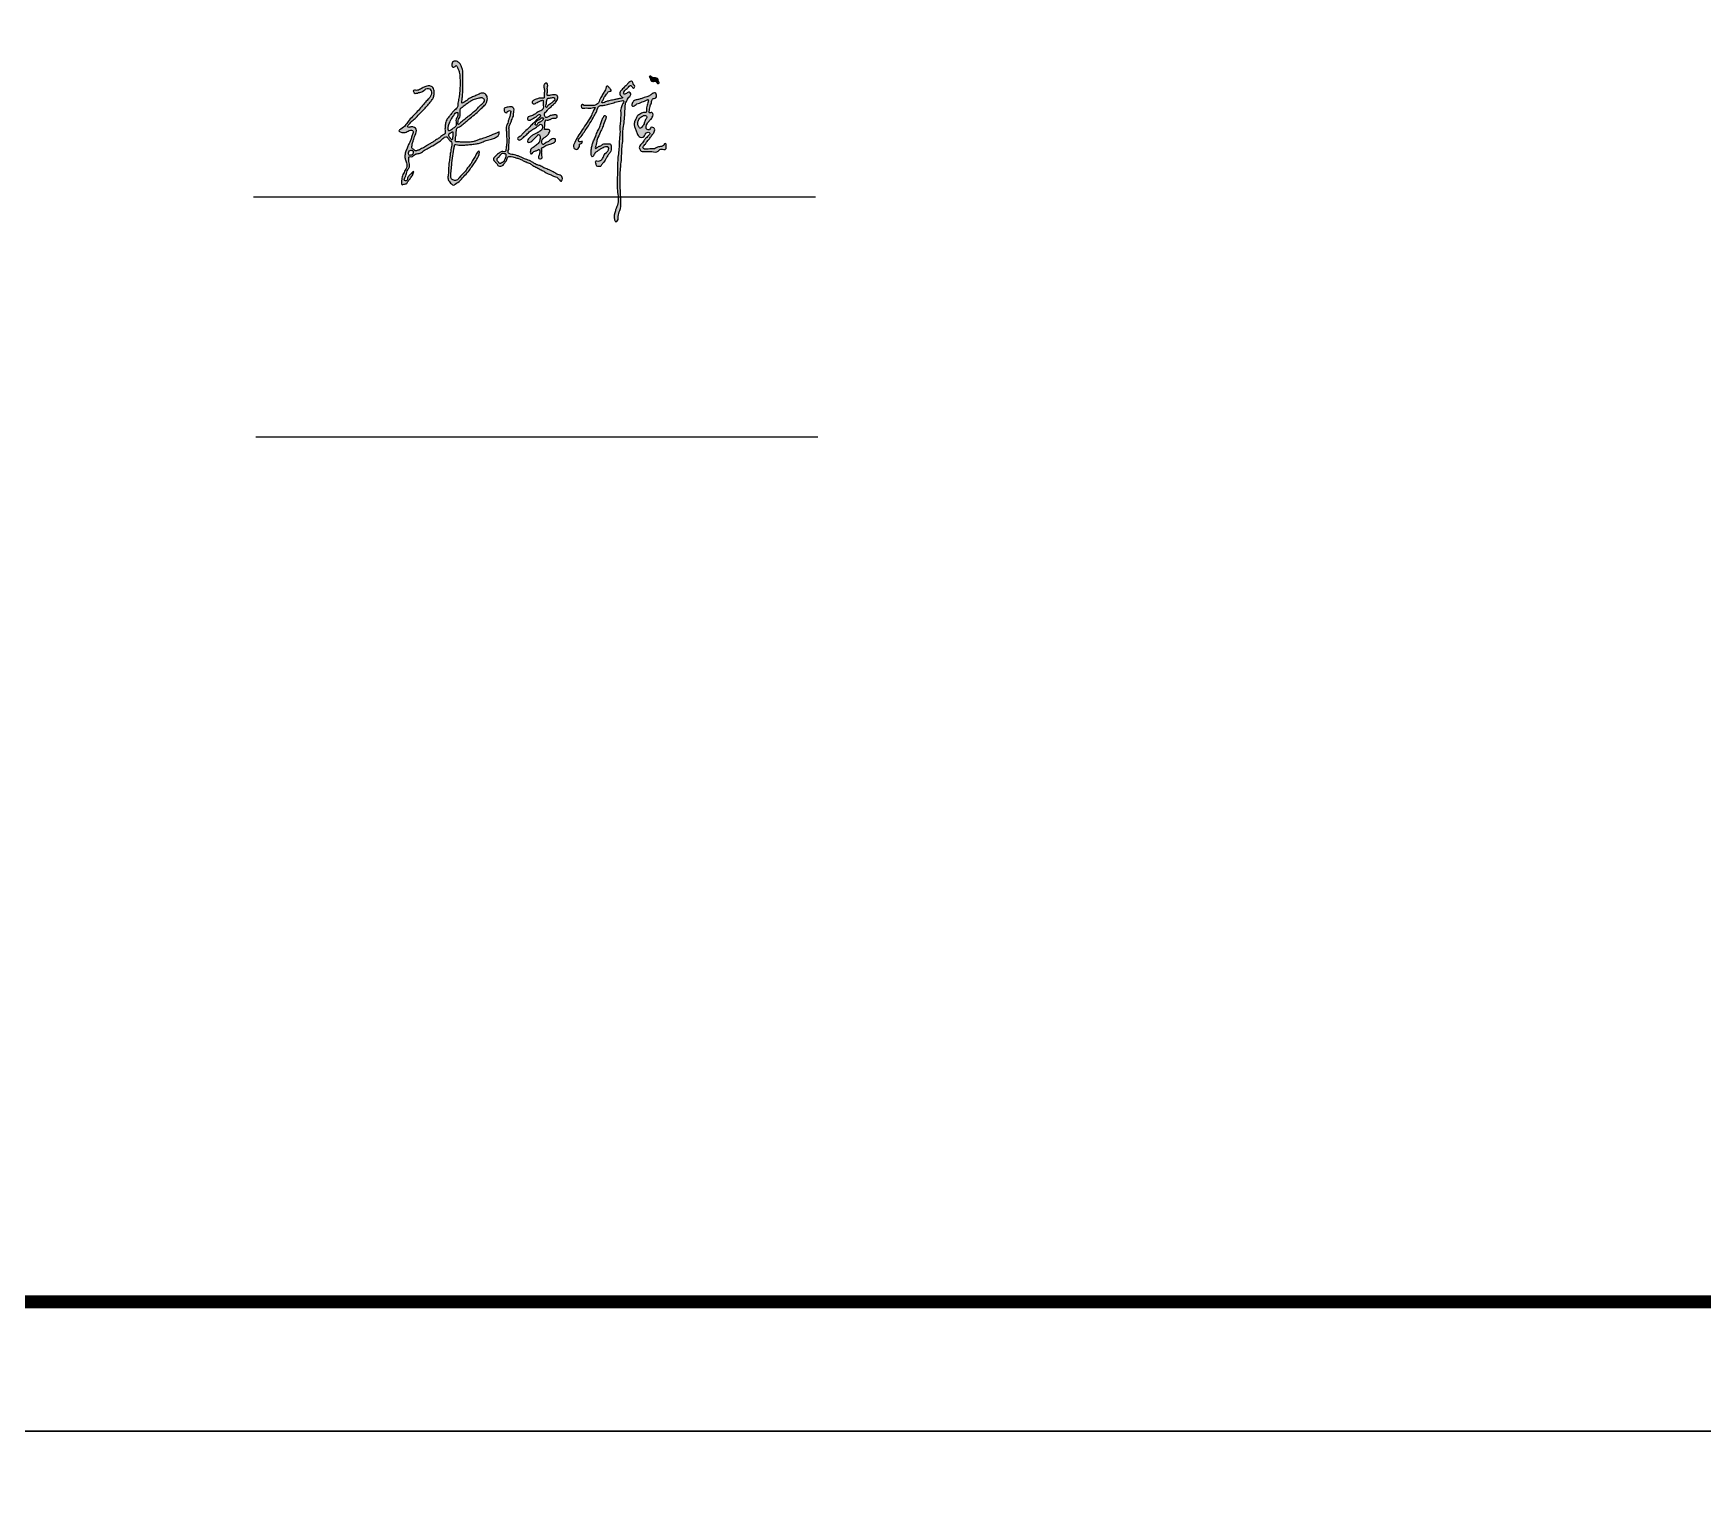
# Model space of a CAD drawing. Extents: x 28773 to 175644, y 7355 to 486294.
# Drawn here: x 87425 to 100324, y 376544 to 387821 of the extents above; entities that cross this region are included whole.
import ezdxf

# ---------------------------------------------------------------- set-up
doc = ezdxf.new("R2010")
doc.units = 0
doc.header["$LTSCALE"] = 1000
doc.header["$MEASUREMENT"] = 0
doc.layers.add('TWT_TITLE', color=7, linetype='Continuous')
doc.layers.add('文字和字符', color=7, linetype='Continuous')

msp = doc.modelspace()

# ---------------------------------------------------------------- hatches: boundary and pattern name
h = msp.add_hatch(color=6)
edge = h.paths.add_edge_path()
edge.add_spline(control_points=[(92191, 387488), (92195, 387484), (92204, 387477), (92220, 387477), (92233, 387475), (92248, 387470), (92245, 387453), (92263, 387436), (92241, 387430), (92238, 387443), (92226, 387454), (92208, 387447), (92186, 387456), (92192, 387474), (92175, 387484), (92186, 387492), (92190, 387489), (92191, 387488)], knot_values=[0, 0, 0, 0, 9.941955, 17.81997, 26.06635, 32.772253, 40.050923, 51.788007, 58.187099, 64.698727, 70.459521, 83.166695, 93.225525, 101.466789, 109.786091, 113.761149, 116.674069, 116.674069, 116.674069, 116.674069], degree=3, periodic=0)
at = {"layer": '文字和字符'}
h = msp.add_hatch(color=6, dxfattribs=at)
edge = h.paths.add_edge_path()
edge.add_spline(control_points=[(90378, 387381), (90378, 387381), (90415, 387383), (90434, 387403), (90463, 387413), (90489, 387417), (90518, 387403), (90524, 387373), (90521, 387346), (90518, 387320), (90494, 387294), (90473, 387265), (90444, 387235), (90411, 387206), (90385, 387170), (90353, 387148), (90335, 387125), (90321, 387114), (90315, 387103), (90324, 387090), (90345, 387101), (90368, 387098), (90394, 387074), (90376, 387042), (90368, 387014), (90361, 386992), (90352, 386972), (90352, 386953), (90347, 386939), (90355, 386926), (90366, 386925), (90371, 386918), (90377, 386910), (90387, 386914), (90398, 386916), (90410, 386923), (90424, 386931), (90440, 386936), (90454, 386947), (90471, 386956), (90490, 386968), (90511, 386980), (90531, 386993), (90549, 387006), (90571, 387019), (90588, 387036), (90611, 387045), (90607, 387061), (90606, 387074), (90605, 387089), (90608, 387104), (90609, 387119), (90613, 387135), (90620, 387159), (90641, 387180), (90659, 387207), (90677, 387225), (90691, 387238), (90705, 387250), (90703, 387271), (90707, 387298), (90715, 387326), (90720, 387375), (90725, 387426), (90721, 387480), (90719, 387517), (90709, 387542), (90702, 387557), (90694, 387580), (90683, 387562), (90659, 387553), (90655, 387589), (90673, 387607), (90698, 387608), (90719, 387592), (90733, 387568), (90743, 387538), (90745, 387507), (90744, 387478), (90745, 387450), (90744, 387414), (90746, 387373), (90738, 387332), (90740, 387306), (90732, 387276), (90762, 387292), (90779, 387308), (90810, 387327), (90842, 387339), (90870, 387353), (90898, 387364), (90928, 387350), (90935, 387319), (90929, 387293), (90918, 387267), (90891, 387246), (90861, 387215), (90822, 387182), (90781, 387151), (90748, 387119), (90723, 387102), (90690, 387087), (90697, 387046), (90687, 387016), (90687, 386998), (90684, 386984), (90701, 386982), (90716, 386982), (90742, 386978), (90773, 386981), (90805, 386979), (90830, 386987), (90852, 386992), (90876, 387002), (90907, 387010), (90936, 387025), (90964, 387032), (90987, 387044), (91004, 387048), (91029, 387066), (91020, 387028), (90997, 387015), (90962, 387002), (90927, 386995), (90895, 386980), (90864, 386970), (90831, 386964), (90795, 386961), (90755, 386957), (90720, 386956), (90696, 386960), (90681, 386962), (90676, 386943), (90671, 386890), (90658, 386816), (90652, 386743), (90648, 386705), (90666, 386686), (90681, 386684), (90701, 386686), (90723, 386715), (90756, 386741), (90779, 386783), (90806, 386809), (90819, 386842), (90839, 386868), (90846, 386892), (90874, 386922), (90872, 386886), (90859, 386863), (90842, 386829), (90817, 386798), (90795, 386759), (90759, 386724), (90726, 386682), (90694, 386664), (90671, 386643), (90654, 386657), (90645, 386671), (90629, 386686), (90627, 386716), (90634, 386748), (90633, 386787), (90638, 386826), (90643, 386865), (90648, 386905), (90654, 386938), (90661, 386966), (90657, 386984), (90641, 386993), (90629, 387006), (90624, 387023), (90601, 387023), (90584, 387001), (90552, 386977), (90517, 386954), (90475, 386935), (90440, 386914), (90410, 386889), (90379, 386892), (90364, 386875), (90348, 386866), (90334, 386871), (90325, 386862), (90326, 386848), (90324, 386830), (90332, 386810), (90333, 386787), (90313, 386764), (90309, 386734), (90300, 386709), (90284, 386685), (90313, 386676), (90315, 386704), (90330, 386725), (90346, 386736), (90368, 386763), (90360, 386730), (90349, 386718), (90340, 386705), (90332, 386692), (90323, 386682), (90316, 386672), (90309, 386656), (90290, 386660), (90269, 386643), (90269, 386680), (90272, 386699), (90276, 386721), (90285, 386738), (90293, 386755), (90307, 386771), (90310, 386791), (90310, 386811), (90308, 386828), (90300, 386846), (90294, 386871), (90300, 386903), (90314, 386933), (90325, 386965), (90341, 386995), (90348, 387022), (90354, 387041), (90361, 387053), (90361, 387068), (90339, 387076), (90319, 387066), (90299, 387055), (90280, 387054), (90264, 387056), (90244, 387070), (90293, 387094), (90311, 387133), (90369, 387191), (90414, 387239), (90452, 387288), (90478, 387313), (90499, 387338), (90505, 387370), (90489, 387393), (90459, 387402), (90438, 387367), (90402, 387366), (90371, 387349), (90353, 387385), (90378, 387381), (90378, 387381)], knot_values=[0, 0, 0, 0, 29.830329, 58.917813, 87.403057, 108.106156, 133.178165, 167.21185, 183.493575, 210.674955, 237.313626, 275.867732, 312.375317, 353.761043, 395.875537, 434.582879, 460.669761, 476.274997, 484.417806, 491.620343, 511.676156, 536.924503, 555.692553, 598.362356, 618.348177, 639.189191, 663.45492, 677.063063, 692.317653, 702.959274, 711.943659, 720.14469, 726.927846, 735.80548, 746.57076, 757.657127, 773.391329, 790.76732, 805.441898, 822.594095, 842.866694, 868.323001, 891.127033, 907.573393, 930.634575, 961.258613, 976.688727, 988.002723, 1001.170801, 1014.557807, 1029.617846, 1042.133039, 1057.768168, 1075.005198, 1109.99381, 1138.042246, 1164.89526, 1180.29965, 1191.874738, 1213.241442, 1232.349281, 1268.725268, 1294.322921, 1368.395782, 1410.724556, 1445.044845, 1469.944393, 1480.867815, 1499.328512, 1508.741629, 1526.286567, 1555.649157, 1570.573337, 1593.98259, 1617.984445, 1641.382666, 1669.439815, 1707.291974, 1725.035697, 1749.43332, 1786.029801, 1824.844218, 1863.911625, 1895.042411, 1908.396405, 1926.997455, 1954.733646, 1988.605585, 2022.407336, 2049.221687, 2076.673409, 2100.00089, 2131.565175, 2154.184674, 2175.023051, 2209.537897, 2244.846276, 2295.987218, 2350.394106, 2388.904508, 2420.906973, 2437.842954, 2481.538585, 2513.67034, 2525.068719, 2534.685067, 2544.923321, 2563.314623, 2581.768155, 2615.884833, 2650.046285, 2667.232328, 2688.872495, 2714.057646, 2739.784309, 2777.467879, 2801.534699, 2820.718126, 2846.219989, 2860.698517, 2879.243585, 2912.659008, 2940.608915, 2982.423161, 3010.685784, 3039.178412, 3070.401495, 3105.567192, 3138.040416, 3181.77967, 3202.070017, 3207.318711, 3220.228211, 3244.089956, 3371.102495, 3414.225609, 3453.462193, 3467.26996, 3480.300078, 3495.079726, 3519.973063, 3575.220664, 3613.131208, 3652.775903, 3675.917744, 3710.071084, 3737.577823, 3760.456026, 3779.026476, 3804.406012, 3842.427404, 3879.53793, 3916.903526, 3966.451123, 4017.131972, 4061.072175, 4074.638395, 4092.565028, 4109.947309, 4123.823044, 4149.665691, 4185.989873, 4217.238435, 4257.446297, 4295.790415, 4324.39685, 4369.00823, 4390.680082, 4401.809145, 4417.703641, 4439.204356, 4450.588858, 4460.404255, 4494.065203, 4522.530802, 4573.458554, 4609.521342, 4650.912748, 4685.917862, 4712.736046, 4730.120946, 4746.286022, 4759.95949, 4766.863435, 4776.672561, 4797.16942, 4817.291784, 4834.860476, 4859.323634, 4896.066848, 4914.918931, 4939.065769, 4952.349318, 4974.17708, 4996.946, 5022.500289, 5038.394722, 5059.260572, 5074.696393, 5090.132213, 5102.860644, 5115.363234, 5127.279907, 5137.839505, 5160.110254, 5171.91017, 5195.838718, 5221.384366, 5238.430758, 5255.298426, 5274.238989, 5291.838335, 5311.960699, 5328.55338, 5346.364767, 5359.960569, 5382.934513, 5416.477261, 5448.016954, 5474.30002, 5511.880375, 5539.40652, 5552.058861, 5566.94274, 5578.03298, 5588.729847, 5622.382906, 5636.081831, 5651.985781, 5673.57334, 5685.092373, 5703.046221, 5778.830378, 5827.289368, 5921.873186, 5965.463367, 5998.231583, 6019.778213, 6058.791881, 6074.951846, 6095.085564, 6133.666904, 6164.015928, 6195.290173, 6213.346315, 6227.672688, 6227.672688, 6227.672688, 6227.672688], degree=3, periodic=0)
edge = h.paths.add_edge_path(flags=16)
edge.add_spline(control_points=[(90691, 387209), (90690, 387209), (90677, 387198), (90674, 387185), (90664, 387174), (90657, 387162), (90649, 387149), (90644, 387133), (90636, 387118), (90632, 387105), (90630, 387094), (90630, 387085), (90631, 387077), (90633, 387069), (90642, 387066), (90651, 387076), (90665, 387082), (90675, 387093), (90687, 387099), (90692, 387109), (90690, 387122), (90691, 387138), (90690, 387156), (90700, 387171), (90706, 387185), (90704, 387197), (90707, 387209), (90698, 387211), (90691, 387209), (90691, 387209)], knot_values=[0, 0, 0, 0, 15.16178, 26.885115, 40.319645, 54.966413, 64.568744, 83.231373, 100.644648, 111.873825, 122.261764, 130.597594, 138.137919, 145.255344, 149.904189, 163.057972, 176.277051, 191.533217, 204.002706, 212.709306, 222.244258, 238.518955, 257.638434, 271.136509, 286.704711, 297.422187, 307.353728, 313.519692, 320.456367, 320.456367, 320.456367, 320.456367], degree=3, periodic=0)
edge = h.paths.add_edge_path(flags=16)
edge.add_spline(control_points=[(90724, 387237), (90724, 387237), (90756, 387262), (90778, 387279), (90805, 387297), (90833, 387314), (90864, 387316), (90890, 387327), (90904, 387316), (90916, 387305), (90901, 387281), (90871, 387260), (90841, 387222), (90805, 387197), (90779, 387175), (90758, 387157), (90739, 387143), (90724, 387133), (90718, 387120), (90700, 387116), (90704, 387140), (90704, 387158), (90723, 387172), (90721, 387193), (90721, 387209), (90722, 387222), (90720, 387230), (90724, 387237), (90724, 387237)], knot_values=[0, 0, 0, 0, 36.430419, 65.187197, 91.419752, 121.899033, 155.898168, 179.129599, 191.187594, 202.563458, 218.937757, 256.902618, 310.337733, 348.658026, 377.380118, 405.122206, 425.745844, 443.117225, 454.890005, 463.601594, 481.231921, 499.962837, 517.902498, 538.606138, 551.160941, 565.957672, 570.889886, 577.866804, 577.866804, 577.866804, 577.866804], degree=3, periodic=0)
edge = h.paths.add_edge_path(flags=16)
edge.add_spline(control_points=[(90634, 387034), (90634, 387035), (90642, 387049), (90652, 387053), (90660, 387058), (90672, 387059), (90668, 387044), (90669, 387033), (90668, 387021), (90665, 387011), (90665, 387003), (90659, 387000), (90652, 387002), (90647, 387010), (90643, 387017), (90638, 387024), (90633, 387027), (90634, 387034), (90634, 387034)], knot_values=[0, 0, 0, 0, 13.966431, 26.642221, 32.867363, 40.668687, 50.865474, 62.813241, 75.541774, 82.709236, 91.158043, 95.563358, 100.25464, 110.515602, 118.401257, 123.681007, 133.675528, 136.491121, 136.491121, 136.491121, 136.491121], degree=3, periodic=0)
edge = h.paths.add_edge_path(flags=16)
edge.add_spline(control_points=[(90325, 386904), (90325, 386904), (90334, 386918), (90346, 386915), (90356, 386913), (90363, 386909), (90364, 386900), (90361, 386894), (90358, 386885), (90350, 386882), (90340, 386880), (90326, 386878), (90323, 386891), (90321, 386898), (90325, 386904), (90325, 386904)], knot_values=[0, 0, 0, 0, 11.122688, 25.410392, 33.76565, 39.259742, 46.34399, 54.032835, 60.099225, 69.754386, 75.753906, 90.734986, 100.54138, 106.793197, 112.698594, 112.698594, 112.698594, 112.698594], degree=3, periodic=0)
h = msp.add_hatch(color=6, dxfattribs=at)
edge = h.paths.add_edge_path()
edge.add_spline(control_points=[(91283, 387296), (91284, 387296), (91302, 387314), (91322, 387315), (91343, 387325), (91360, 387317), (91372, 387322), (91375, 387337), (91372, 387357), (91376, 387379), (91372, 387398), (91368, 387412), (91369, 387430), (91396, 387442), (91402, 387419), (91396, 387403), (91397, 387385), (91397, 387367), (91396, 387354), (91393, 387342), (91409, 387338), (91424, 387345), (91445, 387345), (91459, 387345), (91475, 387343), (91477, 387328), (91477, 387315), (91471, 387300), (91460, 387285), (91445, 387273), (91432, 387260), (91420, 387248), (91408, 387241), (91401, 387231), (91394, 387224), (91390, 387211), (91378, 387215), (91377, 387198), (91373, 387185), (91384, 387167), (91398, 387172), (91409, 387178), (91420, 387186), (91434, 387187), (91448, 387192), (91461, 387192), (91474, 387188), (91471, 387178), (91472, 387169), (91459, 387164), (91446, 387168), (91433, 387163), (91423, 387158), (91413, 387155), (91403, 387149), (91393, 387149), (91383, 387154), (91381, 387143), (91377, 387136), (91378, 387125), (91378, 387117), (91377, 387108), (91376, 387101), (91376, 387094), (91376, 387087), (91377, 387083), (91374, 387075), (91389, 387079), (91399, 387078), (91409, 387077), (91417, 387072), (91415, 387055), (91403, 387036), (91381, 387020), (91363, 387008), (91353, 386990), (91351, 386972), (91364, 386959), (91372, 386968), (91381, 386973), (91392, 386981), (91406, 386985), (91418, 386997), (91432, 387007), (91447, 387007), (91460, 387005), (91462, 386988), (91447, 386976), (91429, 386968), (91409, 386961), (91392, 386958), (91376, 386950), (91366, 386940), (91349, 386937), (91355, 386919), (91353, 386900), (91353, 386880), (91360, 386859), (91346, 386847), (91332, 386853), (91326, 386864), (91334, 386879), (91338, 386896), (91338, 386912), (91335, 386931), (91318, 386914), (91301, 386912), (91284, 386904), (91277, 386886), (91262, 386895), (91267, 386910), (91267, 386929), (91286, 386938), (91300, 386948), (91313, 386960), (91325, 386971), (91337, 386980), (91338, 386995), (91341, 387008), (91341, 387022), (91338, 387032), (91332, 387040), (91322, 387037), (91318, 387025), (91306, 387018), (91295, 387007), (91287, 386996), (91276, 386986), (91262, 386978), (91241, 386977), (91243, 387000), (91257, 387009), (91268, 387025), (91287, 387036), (91305, 387047), (91323, 387052), (91334, 387066), (91353, 387068), (91357, 387088), (91360, 387101), (91355, 387116), (91341, 387120), (91329, 387106), (91308, 387096), (91291, 387082), (91270, 387069), (91255, 387056), (91234, 387036), (91215, 387020), (91198, 387003), (91178, 386991), (91161, 387012), (91187, 387024), (91204, 387046), (91236, 387072), (91264, 387105), (91295, 387131), (91316, 387155), (91333, 387169), (91348, 387186), (91333, 387201), (91316, 387175), (91293, 387168), (91273, 387152), (91241, 387144), (91244, 387179), (91271, 387181), (91294, 387190), (91314, 387208), (91334, 387219), (91356, 387225), (91368, 387244), (91365, 387266), (91363, 387283), (91368, 387304), (91348, 387303), (91335, 387296), (91318, 387289), (91305, 387277), (91290, 387274), (91276, 387283), (91283, 387296), (91283, 387296)], knot_values=[0, 0, 0, 0, 21.814226, 40.014518, 62.705103, 80.181203, 87.059593, 95.960741, 117.525979, 144.48919, 157.446323, 169.514731, 184.787555, 205.834293, 221.965238, 235.360358, 252.742704, 270.71375, 285.202589, 292.391017, 298.294038, 323.168932, 339.890762, 353.677583, 365.620364, 378.129251, 389.526685, 402.989381, 420.611403, 440.531037, 455.37129, 472.336878, 486.5792, 494.822314, 504.352288, 516.704907, 522.699181, 530.27695, 553.639261, 565.149337, 577.864888, 587.528817, 601.603428, 613.797645, 625.753182, 641.937729, 649.9788, 657.766267, 665.645468, 673.686615, 691.069983, 702.267642, 712.223711, 720.551303, 732.907569, 741.299569, 750.370401, 754.159277, 767.819998, 775.008381, 783.993926, 790.014194, 797.893351, 805.081778, 810.473088, 814.666318, 817.720913, 829.769177, 838.760629, 852.283854, 856.964277, 862.355586, 894.641394, 917.573479, 938.655869, 952.338385, 974.413595, 984.091028, 992.098792, 1002.565424, 1015.429981, 1028.359865, 1041.617731, 1060.692449, 1075.149999, 1081.330321, 1097.650211, 1107.252151, 1133.82575, 1149.932866, 1167.658992, 1180.945792, 1198.851742, 1207.212315, 1222.48382, 1236.906949, 1263.262694, 1278.557776, 1291.815576, 1304.435541, 1313.922398, 1324.654884, 1349.142625, 1361.020488, 1372.838601, 1385.371679, 1406.33795, 1423.525104, 1437.340436, 1446.079862, 1461.351368, 1476.168885, 1496.200813, 1510.803882, 1526.560496, 1542.662576, 1557.114579, 1565.766985, 1581.249459, 1594.824166, 1604.755407, 1610.756543, 1619.414177, 1627.419657, 1643.634371, 1658.03725, 1667.713087, 1682.728431, 1698.677316, 1713.209272, 1728.480822, 1743.495369, 1760.340716, 1781.062409, 1803.083586, 1817.90876, 1831.829559, 1851.204785, 1861.937228, 1882.369986, 1890.726834, 1902.273459, 1915.005119, 1936.427946, 1969.389218, 1974.338724, 2005.754245, 2023.168452, 2055.026844, 2074.268902, 2093.867831, 2107.78631, 2127.599717, 2153.412209, 2189.440129, 2240.453356, 2274.08225, 2299.89394, 2328.106323, 2341.387876, 2350.989816, 2370.530551, 2403.28468, 2421.19063, 2445.869309, 2466.302067, 2483.491087, 2513.600141, 2534.81948, 2557.988589, 2577.732832, 2594.915337, 2613.696208, 2636.660478, 2648.798069, 2658.352665, 2679.53953, 2695.582632, 2708.030864, 2726.091721, 2735.787779, 2747.159611, 2747.159611, 2747.159611, 2747.159611], degree=3, periodic=0)
edge = h.paths.add_edge_path(flags=16)
edge.add_spline(control_points=[(91353, 387169), (91353, 387169), (91345, 387160), (91338, 387155), (91327, 387153), (91319, 387145), (91312, 387137), (91306, 387131), (91303, 387124), (91301, 387116), (91307, 387111), (91314, 387110), (91320, 387118), (91322, 387126), (91329, 387132), (91337, 387134), (91343, 387139), (91353, 387142), (91359, 387150), (91366, 387157), (91367, 387163), (91365, 387170), (91359, 387169), (91354, 387169), (91353, 387169)], knot_values=[0, 0, 0, 0, 8.439041, 20.62857, 28.097042, 39.877603, 49.765051, 57.178901, 62.854461, 72.258155, 76.58164, 82.950578, 90.312624, 100.188639, 107.6845, 114.090351, 121.535477, 130.11106, 142.317774, 148.462757, 154.387511, 159.526625, 165.895648, 169.459976, 169.459976, 169.459976, 169.459976], degree=3, periodic=0)
edge = h.paths.add_edge_path(flags=16)
edge.add_spline(control_points=[(91399, 387317), (91398, 387317), (91392, 387308), (91392, 387300), (91391, 387289), (91389, 387277), (91386, 387265), (91383, 387254), (91392, 387245), (91397, 387260), (91408, 387268), (91421, 387274), (91431, 387286), (91442, 387294), (91458, 387302), (91454, 387314), (91451, 387326), (91429, 387324), (91414, 387320), (91402, 387321), (91399, 387317), (91399, 387317)], knot_values=[0, 0, 0, 0, 9.334311, 17.140719, 26.361451, 38.018579, 52.789195, 61.01517, 67.124154, 79.068588, 89.242621, 105.885881, 117.802758, 131.460083, 146.451071, 157.202444, 163.309657, 177.435607, 205.630785, 210.588468, 213.165382, 213.165382, 213.165382, 213.165382], degree=3, periodic=0)
h = msp.add_hatch(color=6, dxfattribs=at)
edge = h.paths.add_edge_path()
edge.add_spline(control_points=[(91703, 387263), (91703, 387263), (91740, 387263), (91763, 387263), (91795, 387278), (91801, 387316), (91824, 387346), (91837, 387374), (91850, 387392), (91852, 387422), (91874, 387403), (91882, 387393), (91899, 387371), (91867, 387377), (91863, 387360), (91849, 387345), (91834, 387322), (91825, 387302), (91813, 387283), (91834, 387284), (91848, 387294), (91877, 387300), (91906, 387308), (91937, 387313), (91956, 387317), (91989, 387323), (91956, 387337), (91955, 387363), (91971, 387385), (91989, 387404), (92015, 387424), (92027, 387446), (92053, 387455), (92057, 387437), (92065, 387425), (92074, 387412), (92070, 387401), (92056, 387392), (92053, 387415), (92033, 387419), (92022, 387399), (92003, 387389), (91990, 387374), (91987, 387364), (91985, 387348), (92012, 387355), (92026, 387373), (92046, 387353), (92034, 387334), (92021, 387321), (92014, 387303), (92004, 387289), (91996, 387255), (91996, 387207), (91993, 387144), (91983, 387094), (91978, 387041), (91982, 386988), (91970, 386923), (91972, 386860), (91957, 386742), (91959, 386609), (91971, 386475), (91938, 386413), (91949, 386378), (91925, 386359), (91906, 386401), (91919, 386435), (91929, 386473), (91953, 386521), (91931, 386609), (91941, 386718), (91937, 386809), (91944, 386876), (91951, 386931), (91951, 386988), (91959, 387046), (91956, 387112), (91968, 387189), (91956, 387246), (91998, 387303), (91954, 387298), (91924, 387289), (91886, 387280), (91861, 387272), (91839, 387267), (91819, 387262), (91788, 387264), (91781, 387218), (91753, 387178), (91724, 387118), (91683, 387063), (91658, 387020), (91630, 386997), (91647, 386977), (91674, 386992), (91662, 386968), (91642, 386968), (91647, 386941), (91624, 386916), (91591, 386941), (91610, 386983), (91633, 387026), (91668, 387077), (91702, 387130), (91737, 387183), (91749, 387218), (91774, 387257), (91722, 387237), (91697, 387250), (91667, 387237), (91653, 387256), (91665, 387276), (91674, 387269), (91677, 387265), (91683, 387264), (91690, 387262), (91703, 387263), (91703, 387263)], knot_values=[0, 0, 0, 0, 30.010681, 59.710914, 78.593199, 120.407305, 154.524141, 185.004149, 203.061643, 222.774317, 238.80713, 258.455944, 270.333782, 293.330836, 302.766156, 314.154011, 351.592667, 373.783884, 384.727657, 395.744414, 413.857163, 437.957453, 474.261753, 498.637383, 521.996218, 540.039757, 556.440551, 586.981856, 599.46137, 631.292047, 659.861277, 686.798362, 704.454635, 714.77327, 731.806988, 745.746399, 755.60273, 762.331918, 783.607358, 794.2488, 808.935268, 839.224822, 854.000646, 861.29652, 870.524529, 890.282084, 910.927322, 927.245681, 946.958313, 963.356978, 980.390735, 1000.003082, 1009.515457, 1078.314372, 1130.678307, 1184.843128, 1219.935368, 1279.461792, 1329.992924, 1402.614913, 1454.086505, 1659.988392, 1772.185683, 1817.246483, 1847.677046, 1862.240127, 1879.608782, 1944.488332, 1967.79145, 1986.349178, 2091.415626, 2201.453187, 2292.790848, 2342.000053, 2390.03078, 2446.006624, 2499.916829, 2551.206876, 2630.928051, 2705.368541, 2736.511304, 2751.139397, 2799.882761, 2838.437816, 2856.100871, 2874.060326, 2900.839764, 2911.90203, 2956.44123, 2995.684828, 3055.617738, 3138.927419, 3179.415616, 3204.798199, 3217.112426, 3237.828089, 3249.032304, 3266.585733, 3281.97368, 3312.759311, 3333.895438, 3372.534497, 3420.293911, 3476.863372, 3540.284988, 3599.822241, 3643.146119, 3661.15915, 3690.737213, 3733.200125, 3751.837118, 3768.448916, 3785.656639, 3792.541545, 3796.752385, 3800.355287, 3806.580356, 3819.839144, 3819.839144, 3819.839144, 3819.839144], degree=3, periodic=0)
h = msp.add_hatch(color=6, dxfattribs=at)
edge = h.paths.add_edge_path()
edge.add_spline(control_points=[(92053, 387280), (92053, 387281), (92070, 387308), (92094, 387308), (92120, 387316), (92143, 387325), (92168, 387330), (92192, 387340), (92208, 387360), (92235, 387362), (92243, 387342), (92237, 387317), (92209, 387320), (92203, 387294), (92198, 387275), (92189, 387254), (92186, 387236), (92185, 387222), (92182, 387202), (92209, 387216), (92218, 387190), (92209, 387173), (92201, 387160), (92187, 387150), (92179, 387135), (92164, 387122), (92161, 387104), (92158, 387086), (92170, 387077), (92188, 387070), (92190, 387090), (92204, 387097), (92217, 387093), (92231, 387078), (92220, 387052), (92201, 387031), (92184, 387004), (92165, 386983), (92152, 386962), (92141, 386950), (92133, 386938), (92142, 386927), (92158, 386925), (92178, 386927), (92200, 386930), (92223, 386925), (92240, 386938), (92261, 386945), (92280, 386947), (92302, 386955), (92298, 386971), (92315, 386971), (92316, 386959), (92315, 386948), (92314, 386938), (92314, 386927), (92302, 386921), (92288, 386927), (92271, 386927), (92259, 386919), (92246, 386897), (92204, 386913), (92168, 386908), (92141, 386909), (92119, 386908), (92113, 386924), (92103, 386939), (92113, 386952), (92121, 386964), (92131, 386977), (92143, 386993), (92155, 387009), (92171, 387022), (92179, 387035), (92193, 387044), (92183, 387058), (92170, 387056), (92158, 387051), (92151, 387037), (92147, 387021), (92129, 387017), (92113, 387016), (92098, 387029), (92092, 387046), (92085, 387060), (92080, 387079), (92070, 387099), (92066, 387126), (92073, 387148), (92084, 387164), (92092, 387185), (92118, 387199), (92140, 387213), (92161, 387208), (92166, 387226), (92162, 387244), (92167, 387265), (92173, 387284), (92177, 387296), (92179, 387312), (92162, 387305), (92150, 387297), (92128, 387293), (92110, 387281), (92089, 387279), (92076, 387266), (92064, 387257), (92044, 387260), (92053, 387280), (92053, 387280)], knot_values=[0, 0, 0, 0, 24.512001, 49.882294, 72.277412, 98.738469, 118.409447, 143.109669, 167.776883, 187.618262, 203.042037, 222.126752, 247.275306, 258.48372, 289.86628, 303.795246, 321.379231, 338.707377, 347.328395, 366.307106, 385.237264, 403.506228, 418.562709, 428.786369, 449.648574, 463.118664, 483.023077, 498.54091, 507.708607, 523.614939, 538.272825, 548.331434, 564.446663, 573.613544, 601.356343, 627.727416, 655.753502, 687.468657, 707.386499, 724.030195, 733.822997, 742.988374, 758.369859, 776.521682, 797.368312, 820.285411, 838.875384, 852.53501, 881.495768, 896.424896, 904.484831, 916.221913, 924.49056, 934.624145, 946.353648, 953.359124, 961.492881, 980.267656, 992.004738, 1008.557493, 1015.80342, 1061.650078, 1099.490071, 1123.473109, 1136.892554, 1154.792681, 1167.453766, 1180.555905, 1196.223819, 1209.542153, 1226.270416, 1249.735518, 1266.970627, 1281.05191, 1293.130439, 1303.91699, 1316.71909, 1326.731209, 1339.888064, 1357.279911, 1369.076666, 1385.0742, 1402.881823, 1419.32573, 1433.82478, 1447.087554, 1471.921893, 1495.500471, 1520.791964, 1533.894554, 1550.83807, 1581.024251, 1611.984954, 1621.45011, 1633.096343, 1654.387173, 1674.742462, 1691.115782, 1707.380906, 1715.678547, 1723.570803, 1743.940975, 1761.902668, 1783.344225, 1802.439161, 1818.418402, 1831.919163, 1844.453477, 1860.498716, 1860.498716, 1860.498716, 1860.498716], degree=3, periodic=0)
edge = h.paths.add_edge_path(flags=16)
edge.add_spline(control_points=[(92134, 387182), (92134, 387182), (92117, 387174), (92108, 387163), (92101, 387149), (92096, 387137), (92094, 387124), (92096, 387113), (92101, 387104), (92106, 387096), (92111, 387087), (92124, 387092), (92132, 387103), (92142, 387114), (92145, 387128), (92151, 387141), (92154, 387155), (92164, 387165), (92167, 387176), (92160, 387186), (92149, 387188), (92142, 387185), (92134, 387182), (92134, 387182)], knot_values=[0, 0, 0, 0, 17.49913, 30.768414, 43.809406, 57.820521, 67.761158, 79.395962, 89.172864, 96.402516, 104.532234, 113.624822, 128.719094, 142.570854, 155.091253, 167.081152, 182.063386, 194.044375, 204.792336, 212.007375, 223.839632, 231.821798, 237.531752, 237.531752, 237.531752, 237.531752], degree=3, periodic=0)
h = msp.add_hatch(color=6, dxfattribs=at)
edge = h.paths.add_edge_path()
edge.add_spline(control_points=[(91062, 387244), (91062, 387244), (91100, 387253), (91129, 387256), (91144, 387229), (91134, 387207), (91137, 387185), (91127, 387167), (91122, 387152), (91115, 387134), (91109, 387119), (91102, 387103), (91099, 387089), (91102, 387070), (91100, 387049), (91106, 387016), (91102, 386982), (91099, 386948), (91101, 386926), (91092, 386910), (91093, 386894), (91111, 386884), (91132, 386887), (91154, 386878), (91177, 386873), (91198, 386862), (91225, 386849), (91250, 386843), (91274, 386830), (91292, 386819), (91314, 386805), (91343, 386799), (91369, 386783), (91404, 386769), (91433, 386756), (91461, 386738), (91481, 386728), (91511, 386722), (91516, 386698), (91505, 386669), (91487, 386692), (91477, 386706), (91461, 386712), (91442, 386716), (91427, 386727), (91407, 386736), (91385, 386743), (91368, 386758), (91342, 386768), (91318, 386785), (91286, 386797), (91262, 386817), (91236, 386826), (91210, 386836), (91187, 386850), (91165, 386855), (91145, 386861), (91128, 386868), (91110, 386869), (91091, 386869), (91087, 386853), (91083, 386836), (91065, 386822), (91057, 386798), (91036, 386794), (91016, 386794), (91007, 386818), (90986, 386830), (90976, 386858), (90999, 386873), (91013, 386889), (91032, 386901), (91049, 386915), (91071, 386902), (91077, 386919), (91078, 386933), (91080, 386954), (91086, 386981), (91081, 387016), (91082, 387052), (91077, 387081), (91081, 387104), (91087, 387121), (91094, 387133), (91094, 387145), (91099, 387154), (91100, 387166), (91105, 387176), (91110, 387186), (91110, 387197), (91113, 387207), (91117, 387220), (91104, 387226), (91096, 387219), (91086, 387217), (91086, 387204), (91069, 387210), (91063, 387222), (91063, 387232), (91065, 387239), (91062, 387244), (91062, 387244)], knot_values=[0, 0, 0, 0, 31.567408, 64.804615, 84.514899, 102.449572, 127.665217, 143.393176, 158.761139, 172.306084, 195.386314, 203.777391, 220.63047, 233.896682, 257.032253, 279.176201, 327.700844, 348.661996, 374.096735, 388.033075, 396.915328, 415.877792, 435.250381, 456.66983, 478.431065, 501.305126, 522.015154, 560.722472, 573.046245, 596.2976, 621.456877, 643.421109, 676.452722, 706.559804, 747.979879, 764.804525, 796.369237, 812.756663, 842.42195, 854.740888, 879.873646, 891.588111, 907.370515, 923.988969, 943.623296, 959.405623, 982.733778, 1008.381509, 1021.700495, 1058.208083, 1090.24983, 1114.093944, 1144.201026, 1166.925646, 1191.573171, 1217.002209, 1229.971469, 1248.063792, 1268.029249, 1281.440462, 1294.753802, 1308.690116, 1329.858381, 1355.865323, 1368.43417, 1386.209945, 1406.30905, 1430.06276, 1453.845898, 1470.989804, 1499.087867, 1512.54167, 1535.266273, 1553.042048, 1560.571233, 1580.172383, 1594.917168, 1617.197884, 1657.975453, 1689.943564, 1718.67234, 1738.776712, 1751.36341, 1769.195262, 1777.025624, 1785.794542, 1795.901638, 1809.568461, 1816.675984, 1826.397683, 1837.686133, 1847.881877, 1857.816128, 1868.115168, 1875.917125, 1881.585263, 1896.597226, 1905.82176, 1918.671785, 1923.218896, 1927.782629, 1927.782629, 1927.782629, 1927.782629], degree=3, periodic=0)
edge = h.paths.add_edge_path(flags=17)
edge.add_spline(control_points=[(91017, 386862), (91017, 386862), (91009, 386857), (91008, 386848), (91009, 386839), (91012, 386830), (91020, 386825), (91024, 386817), (91030, 386815), (91036, 386815), (91040, 386819), (91045, 386823), (91050, 386824), (91056, 386826), (91060, 386832), (91065, 386838), (91069, 386849), (91072, 386860), (91077, 386872), (91077, 386881), (91078, 386892), (91063, 386892), (91051, 386896), (91043, 386889), (91037, 386885), (91033, 386880), (91030, 386874), (91026, 386871), (91024, 386866), (91017, 386863), (91017, 386862)], knot_values=[0, 0, 0, 0, 9.663903, 14.696519, 25.589324, 33.287033, 41.448102, 50.312117, 54.669885, 59.317586, 65.471876, 69.610934, 76.339168, 81.250991, 86.994431, 94.228062, 103.814692, 117.550507, 128.275999, 139.362893, 142.658643, 157.109971, 167.517587, 177.222957, 183.783609, 188.977779, 195.04957, 200.641099, 203.083872, 211.139425, 211.139425, 211.139425, 211.139425], degree=3, periodic=0)
h = msp.add_hatch(color=6, dxfattribs=at)
edge = h.paths.add_edge_path()
edge.add_spline(control_points=[(91835, 387185), (91835, 387185), (91822, 387155), (91813, 387133), (91804, 387096), (91785, 387065), (91771, 387031), (91758, 386999), (91744, 386970), (91741, 386942), (91734, 386918), (91735, 386895), (91734, 386878), (91743, 386861), (91758, 386881), (91763, 386899), (91786, 386911), (91804, 386926), (91825, 386937), (91845, 386943), (91872, 386948), (91871, 386906), (91833, 386892), (91828, 386852), (91804, 386832), (91785, 386834), (91767, 386835), (91774, 386814), (91774, 386794), (91793, 386792), (91808, 386789), (91814, 386806), (91829, 386824), (91847, 386845), (91860, 386872), (91873, 386891), (91889, 386911), (91888, 386935), (91892, 386971), (91856, 386964), (91831, 386969), (91809, 386950), (91789, 386946), (91761, 386921), (91774, 386963), (91777, 386987), (91792, 387024), (91808, 387063), (91829, 387108), (91840, 387146), (91854, 387174), (91845, 387189), (91835, 387185), (91835, 387185)], knot_values=[0, 0, 0, 0, 24.542793, 52.435959, 85.650583, 121.512598, 155.916917, 186.540407, 217.474406, 244.606868, 263.102829, 287.388558, 305.597528, 314.527085, 327.332873, 353.193682, 372.630675, 395.352625, 418.617204, 435.772151, 457.249665, 475.959444, 524.49024, 552.742939, 580.507685, 599.437854, 607.362997, 621.159879, 644.090151, 657.95728, 669.398503, 679.892715, 700.008206, 736.031643, 756.664286, 782.242284, 801.590045, 823.390719, 851.090423, 877.54929, 900.135028, 924.011869, 947.574779, 965.855715, 994.232281, 1016.328926, 1045.309406, 1098.032674, 1136.336698, 1183.774373, 1208.195694, 1217.866995, 1225.149506, 1225.149506, 1225.149506, 1225.149506], degree=3, periodic=0)

# ---------------------------------------------------------------- linework, layer by layer
for p, q in [((89125, 386558), (93470, 386558)), ((89143, 384704), (93488, 384704))]:
    msp.add_line(p, q)
at = {"layer": 'TWT_TITLE'}
for points in [[(70544, 377019), (129944, 377019), (129944, 419019), (70544, 419019)], [(70544, 317619), (175644, 317619), (175644, 377019), (70544, 377019)]]:
    msp.add_lwpolyline(points, close=True, dxfattribs=at)
at = {"layer": 'TWT_TITLE', "const_width": 100}
msp.add_lwpolyline([(73044, 378019), (128944, 378019), (128944, 418019), (73044, 418019)], close=True, dxfattribs=at)
at = {"layer": '文字和字符', "color": 6}
for points, start_tangent, end_tangent in [([(90378, 387381), (90410, 387386), (90437, 387402), (90465, 387413), (90488, 387415), (90512, 387402), (90523, 387367), (90521, 387349), (90515, 387321), (90498, 387297), (90472, 387265), (90445, 387236), (90413, 387205), (90382, 387171), (90351, 387144), (90331, 387123), (90320, 387111), (90317, 387102), (90321, 387096), (90343, 387098), (90370, 387094), (90384, 387080), (90375, 387035), (90368, 387014), (90361, 386993), (90353, 386968), (90351, 386954), (90350, 386937), (90356, 386928), (90365, 386924), (90371, 386918), (90377, 386912), (90386, 386914), (90397, 386917), (90408, 386922), (90423, 386930), (90441, 386937), (90454, 386946), (90470, 386956), (90488, 386967), (90512, 386981), (90533, 386995), (90547, 387004), (90568, 387018), (90595, 387038), (90608, 387048), (90607, 387060), (90606, 387074), (90606, 387088), (90608, 387105), (90609, 387118), (90613, 387135), (90619, 387152), (90642, 387183), (90660, 387207), (90680, 387228), (90692, 387239), (90701, 387248), (90704, 387271), (90707, 387292), (90715, 387330), (90718, 387358), (90723, 387438), (90721, 387483), (90716, 387520), (90707, 387545), (90702, 387556), (90692, 387573), (90684, 387566), (90667, 387560), (90661, 387591), (90671, 387603), (90696, 387605), (90718, 387591), (90731, 387569), (90741, 387541), (90744, 387500), (90744, 387481), (90744, 387454), (90744, 387415), (90744, 387373), (90740, 387331), (90737, 387297), (90736, 387283), (90755, 387289), (90779, 387307), (90810, 387326), (90844, 387340), (90870, 387352), (90899, 387360), (90922, 387349), (90933, 387316), (90928, 387292), (90918, 387272), (90892, 387246), (90864, 387219), (90822, 387183), (90777, 387146), (90746, 387119), (90717, 387099), (90701, 387090), (90693, 387043), (90687, 387009), (90686, 386997), (90686, 386986), (90697, 386983), (90717, 386982), (90736, 386980), (90773, 386980), (90810, 386982), (90828, 386986), (90851, 386992), (90876, 387002), (90903, 387010), (90941, 387025), (90965, 387034), (90984, 387042), (91010, 387053), (91024, 387059), (91021, 387039), (90995, 387015), (90966, 387004), (90923, 386992), (90894, 386981), (90865, 386971), (90832, 386965), (90794, 386961), (90759, 386958), (90712, 386958), (90690, 386961), (90684, 386961), (90678, 386949), (90674, 386923), (90656, 386787), (90652, 386741), (90656, 386698), (90667, 386688), (90680, 386685), (90696, 386687), (90716, 386705), (90757, 386748), (90781, 386782), (90807, 386816), (90819, 386838), (90838, 386869), (90851, 386896), (90870, 386912), (90871, 386891), (90861, 386866), (90841, 386830), (90818, 386798), (90795, 386764), (90760, 386724), (90723, 386684), (90685, 386655), (90672, 386648), (90655, 386657), (90643, 386672), (90634, 386684), (90629, 386711), (90633, 386750), (90634, 386784), (90638, 386827), (90644, 386868), (90648, 386899), (90656, 386946), (90659, 386970), (90656, 386981), (90643, 386993), (90629, 387011), (90622, 387021), (90612, 387022), (90582, 387001), (90558, 386982), (90511, 386953), (90477, 386935), (90439, 386912), (90406, 386893), (90377, 386887), (90363, 386876), (90347, 386868), (90332, 386868), (90327, 386863), (90326, 386852), (90326, 386830), (90331, 386809), (90331, 386790), (90318, 386767), (90307, 386729), (90299, 386710), (90293, 386685), (90307, 386680), (90317, 386702), (90330, 386723), (90350, 386742), (90363, 386753), (90358, 386731), (90349, 386717), (90339, 386704), (90332, 386692), (90323, 386682), (90316, 386671), (90310, 386661), (90287, 386655), (90275, 386650), (90270, 386675), (90273, 386703), (90277, 386721), (90285, 386737), (90294, 386755), (90304, 386771), (90310, 386792), (90310, 386810), (90307, 386829), (90301, 386843), (90296, 386867), (90301, 386903), (90314, 386935), (90325, 386961), (90341, 386998), (90350, 387027), (90354, 387040), (90360, 387055), (90358, 387067), (90348, 387072), (90313, 387062), (90299, 387056), (90282, 387054), (90260, 387059), (90250, 387068), (90265, 387081), (90321, 387140), (90356, 387179), (90425, 387254), (90455, 387290), (90480, 387316), (90494, 387335), (90499, 387377), (90488, 387391), (90467, 387396), (90433, 387372), (90402, 387363), (90368, 387361), (90362, 387380), (90378, 387381)], (0.984905, -0.173097), (0.984905, -0.173097)), ([(92197, 387489), (92212, 387479), (92226, 387477), (92241, 387475), (92251, 387469), (92253, 387456), (92260, 387436), (92249, 387433), (92242, 387443), (92235, 387450), (92212, 387450), (92196, 387459), (92194, 387474), (92186, 387487), (92192, 387491), (92197, 387489)], (0.676765, -0.736199), (0.676765, -0.736199)), ([(91283, 387296), (91302, 387310), (91321, 387316), (91345, 387321), (91364, 387320), (91371, 387323), (91373, 387332), (91373, 387355), (91374, 387384), (91372, 387398), (91369, 387411), (91372, 387427), (91394, 387435), (91400, 387419), (91397, 387404), (91397, 387386), (91397, 387366), (91395, 387351), (91395, 387343), (91401, 387340), (91427, 387344), (91445, 387345), (91460, 387345), (91473, 387341), (91477, 387328), (91476, 387316), (91471, 387302), (91460, 387286), (91444, 387272), (91432, 387261), (91419, 387248), (91407, 387239), (91401, 387232), (91395, 387224), (91386, 387213), (91380, 387213), (91377, 387206), (91377, 387180), (91385, 387171), (91399, 387173), (91408, 387178), (91421, 387185), (91434, 387188), (91447, 387191), (91464, 387191), (91472, 387187), (91472, 387178), (91471, 387170), (91463, 387166), (91444, 387166), (91432, 387163), (91423, 387158), (91414, 387155), (91402, 387150), (91393, 387150), (91383, 387151), (91382, 387147), (91378, 387133), (91378, 387125), (91378, 387116), (91377, 387109), (91376, 387101), (91376, 387093), (91376, 387087), (91376, 387083), (91375, 387079), (91388, 387078), (91398, 387078), (91412, 387075), (91416, 387072), (91416, 387066), (91399, 387035), (91380, 387020), (91362, 387005), (91355, 386992), (91356, 386968), (91364, 386962), (91372, 386966), (91381, 386973), (91393, 386980), (91406, 386986), (91417, 386995), (91434, 387006), (91450, 387007), (91456, 387005), (91459, 386988), (91451, 386980), (91426, 386967), (91409, 386962), (91391, 386956), (91378, 386950), (91362, 386940), (91353, 386936), (91353, 386920), (91353, 386904), (91355, 386876), (91356, 386859), (91345, 386850), (91332, 386855), (91328, 386864), (91331, 386875), (91338, 386900), (91338, 386913), (91333, 386925), (91321, 386919), (91300, 386911), (91284, 386900), (91274, 386889), (91266, 386894), (91266, 386911), (91270, 386926), (91287, 386939), (91300, 386948), (91313, 386959), (91326, 386971), (91336, 386983), (91338, 386992), (91340, 387009), (91340, 387023), (91337, 387033), (91332, 387038), (91323, 387036), (91318, 387029), (91306, 387017), (91295, 387006), (91288, 386998), (91276, 386987), (91261, 386979), (91245, 386981), (91245, 386998), (91256, 387010), (91268, 387023), (91286, 387036), (91307, 387047), (91322, 387054), (91334, 387063), (91352, 387073), (91356, 387084), (91358, 387106), (91354, 387114), (91342, 387118), (91331, 387110), (91312, 387097), (91283, 387077), (91278, 387074), (91251, 387053), (91238, 387040), (91212, 387017), (91196, 387003), (91176, 386997), (91167, 387009), (91183, 387023), (91203, 387043), (91231, 387069), (91270, 387109), (91296, 387133), (91316, 387154), (91338, 387175), (91344, 387187), (91337, 387195), (91319, 387183), (91289, 387165), (91273, 387154), (91246, 387153), (91248, 387175), (91265, 387181), (91295, 387193), (91314, 387207), (91336, 387219), (91355, 387228), (91365, 387243), (91365, 387264), (91365, 387289), (91364, 387302), (91354, 387303), (91333, 387295), (91317, 387287), (91306, 387279), (91287, 387277), (91279, 387285), (91283, 387296)], (0.662995, 0.748624), (0.662995, 0.748624)), ([(91703, 387263), (91735, 387263), (91767, 387266), (91785, 387276), (91805, 387316), (91824, 387348), (91840, 387377), (91849, 387394), (91856, 387414), (91871, 387405), (91885, 387389), (91891, 387378), (91867, 387370), (91862, 387362), (91855, 387352), (91832, 387318), (91821, 387297), (91817, 387286), (91829, 387284), (91847, 387292), (91872, 387299), (91911, 387308), (91936, 387313), (91961, 387318), (91980, 387324), (91966, 387336), (91960, 387368), (91967, 387379), (91991, 387404), (92013, 387425), (92033, 387446), (92052, 387450), (92057, 387440), (92066, 387424), (92072, 387410), (92068, 387400), (92062, 387397), (92047, 387414), (92036, 387417), (92025, 387405), (92000, 387384), (91990, 387372), (91987, 387364), (91987, 387354), (92008, 387357), (92028, 387367), (92041, 387354), (92033, 387334), (92022, 387321), (92013, 387304), (92003, 387286), (92001, 387276), (91995, 387201), (91991, 387145), (91983, 387087), (91980, 387049), (91979, 386985), (91973, 386931), (91970, 386852), (91964, 386797), (91963, 386574), (91957, 386453), (91944, 386406), (91940, 386374), (91927, 386365), (91916, 386380), (91923, 386450), (91930, 386474), (91938, 386493), (91938, 386606), (91938, 386725), (91940, 386824), (91944, 386877), (91950, 386928), (91952, 386989), (91958, 387047), (91958, 387102), (91964, 387188), (91975, 387268), (91986, 387300), (91971, 387300), (91919, 387288), (91879, 387277), (91861, 387272), (91842, 387267), (91813, 387263), (91801, 387262), (91778, 387220), (91758, 387183), (91726, 387126), (91677, 387051), (91651, 387016), (91637, 386992), (91646, 386983), (91668, 386984), (91662, 386973), (91646, 386964), (91644, 386947), (91620, 386924), (91601, 386937), (91608, 386978), (91633, 387024), (91666, 387075), (91704, 387132), (91737, 387187), (91757, 387230), (91765, 387247), (91733, 387244), (91687, 387244), (91667, 387242), (91658, 387257), (91668, 387272), (91675, 387268), (91678, 387265), (91682, 387264), (91688, 387263), (91703, 387263)], (1, 0), (1, 0)), ([(92053, 387280), (92069, 387301), (92096, 387309), (92119, 387316), (92146, 387325), (92166, 387331), (92191, 387342), (92212, 387358), (92234, 387358), (92241, 387343), (92235, 387323), (92209, 387313), (92205, 387302), (92195, 387269), (92190, 387255), (92186, 387236), (92184, 387218), (92184, 387209), (92205, 387209), (92215, 387191), (92208, 387172), (92199, 387159), (92190, 387152), (92177, 387134), (92167, 387123), (92161, 387102), (92161, 387086), (92168, 387079), (92185, 387075), (92193, 387089), (92202, 387095), (92219, 387090), (92225, 387083), (92219, 387053), (92202, 387030), (92185, 387006), (92163, 386979), (92151, 386961), (92139, 386948), (92135, 386938), (92141, 386930), (92157, 386926), (92177, 386927), (92199, 386929), (92224, 386929), (92242, 386938), (92256, 386943), (92286, 386950), (92299, 386959), (92301, 386968), (92313, 386968), (92316, 386960), (92315, 386949), (92314, 386936), (92313, 386929), (92306, 386924), (92286, 386926), (92273, 386926), (92258, 386916), (92253, 386910), (92204, 386908), (92163, 386908), (92137, 386908), (92123, 386910), (92111, 386926), (92106, 386938), (92112, 386951), (92122, 386965), (92131, 386976), (92142, 386991), (92158, 387010), (92171, 387024), (92181, 387035), (92189, 387045), (92183, 387055), (92169, 387055), (92159, 387051), (92152, 387039), (92143, 387022), (92131, 387018), (92114, 387018), (92099, 387031), (92091, 387047), (92085, 387061), (92081, 387075), (92071, 387100), (92068, 387125), (92076, 387151), (92083, 387163), (92091, 387180), (92117, 387199), (92149, 387210), (92159, 387210), (92164, 387222), (92164, 387245), (92168, 387266), (92173, 387283), (92177, 387300), (92177, 387309), (92168, 387307), (92148, 387298), (92130, 387292), (92109, 387282), (92089, 387277), (92076, 387266), (92063, 387259), (92050, 387263), (92053, 387280)], (0.284283, 0.95874), (0.284283, 0.95874)), ([(90724, 387237), (90755, 387261), (90780, 387280), (90803, 387296), (90832, 387311), (90868, 387319), (90893, 387323), (90904, 387316), (90912, 387306), (90905, 387290), (90876, 387261), (90835, 387220), (90803, 387194), (90779, 387175), (90755, 387156), (90738, 387143), (90723, 387130), (90715, 387121), (90706, 387119), (90704, 387137), (90707, 387157), (90719, 387173), (90721, 387195), (90721, 387209), (90721, 387225), (90721, 387230), (90724, 387237)], (0.790786, 0.612093), (0.790786, 0.612093)), ([(91062, 387244), (91095, 387251), (91131, 387248), (91140, 387229), (91137, 387210), (91134, 387182), (91127, 387167), (91121, 387151), (91116, 387138), (91107, 387114), (91103, 387106), (91100, 387088), (91101, 387074), (91101, 387049), (91103, 387025), (91101, 386973), (91100, 386950), (91098, 386923), (91093, 386908), (91094, 386899), (91111, 386887), (91132, 386885), (91154, 386879), (91176, 386872), (91199, 386862), (91219, 386852), (91258, 386838), (91270, 386832), (91292, 386819), (91316, 386806), (91338, 386799), (91370, 386783), (91400, 386770), (91441, 386751), (91456, 386742), (91487, 386727), (91504, 386721), (91512, 386690), (91506, 386678), (91485, 386695), (91476, 386705), (91461, 386712), (91444, 386717), (91425, 386727), (91410, 386734), (91387, 386744), (91363, 386759), (91350, 386765), (91316, 386784), (91285, 386800), (91263, 386814), (91233, 386827), (91211, 386837), (91187, 386849), (91161, 386857), (91147, 386861), (91129, 386867), (91107, 386869), (91093, 386867), (91087, 386853), (91082, 386839), (91068, 386821), (91051, 386799), (91038, 386795), (91019, 386797), (91006, 386815), (90988, 386833), (90982, 386858), (90995, 386871), (91018, 386892), (91030, 386900), (91052, 386909), (91071, 386907), (91075, 386914), (91078, 386935), (91080, 386951), (91083, 386975), (91082, 387019), (91081, 387054), (91078, 387084), (91082, 387106), (91087, 387119), (91094, 387137), (91095, 387145), (91098, 387154), (91101, 387165), (91106, 387178), (91109, 387185), (91110, 387196), (91113, 387208), (91114, 387219), (91105, 387224), (91094, 387219), (91087, 387215), (91085, 387209), (91069, 387212), (91064, 387221), (91064, 387235), (91064, 387240), (91062, 387244)], (0.945021, 0.327011), (0.945021, 0.327011)), ([(91399, 387317), (91394, 387308), (91392, 387300), (91391, 387290), (91389, 387278), (91385, 387262), (91385, 387253), (91390, 387249), (91398, 387259), (91406, 387266), (91421, 387276), (91431, 387285), (91443, 387294), (91455, 387305), (91453, 387316), (91451, 387322), (91436, 387324), (91406, 387320), (91401, 387319), (91399, 387317)], (-0.774883, -0.632104), (-0.774883, -0.632104)), ([(90691, 387209), (90679, 387197), (90673, 387186), (90665, 387174), (90656, 387161), (90651, 387152), (90643, 387133), (90635, 387116), (90632, 387104), (90630, 387093), (90630, 387084), (90631, 387076), (90634, 387069), (90639, 387068), (90652, 387074), (90664, 387082), (90676, 387092), (90687, 387101), (90691, 387109), (90691, 387120), (90691, 387137), (90692, 387158), (90699, 387171), (90705, 387186), (90705, 387198), (90704, 387209), (90698, 387210), (90691, 387209)], (-0.840213, -0.542256), (-0.840213, -0.542256)), ([(91353, 387169), (91347, 387163), (91336, 387155), (91329, 387152), (91318, 387145), (91311, 387137), (91306, 387130), (91304, 387125), (91303, 387115), (91307, 387112), (91313, 387111), (91319, 387117), (91324, 387127), (91330, 387132), (91336, 387134), (91343, 387138), (91352, 387142), (91361, 387152), (91365, 387157), (91366, 387163), (91364, 387169), (91357, 387169), (91353, 387169)], (-0.672398, -0.74019), (-0.672398, -0.74019)), ([(91835, 387185), (91824, 387161), (91813, 387133), (91802, 387098), (91785, 387064), (91771, 387029), (91758, 386999), (91746, 386968), (91739, 386939), (91735, 386920), (91735, 386893), (91737, 386874), (91743, 386866), (91753, 386875), (91768, 386899), (91785, 386911), (91805, 386925), (91827, 386937), (91845, 386943), (91868, 386942), (91870, 386922), (91836, 386882), (91824, 386854), (91800, 386835), (91780, 386835), (91771, 386834), (91772, 386819), (91780, 386795), (91794, 386792), (91807, 386792), (91813, 386801), (91826, 386819), (91849, 386850), (91860, 386870), (91875, 386893), (91887, 386910), (91889, 386934), (91884, 386964), (91856, 386966), (91832, 386966), (91809, 386953), (91786, 386942), (91769, 386932), (91773, 386962), (91778, 386985), (91788, 387015), (91811, 387067), (91827, 387105), (91845, 387154), (91850, 387179), (91842, 387187), (91835, 387185)], (-0.394162, -0.919041), (-0.394162, -0.919041)), ([(92134, 387182), (92118, 387173), (92108, 387162), (92102, 387150), (92096, 387136), (92095, 387125), (92097, 387113), (92102, 387103), (92106, 387096), (92111, 387089), (92121, 387092), (92133, 387103), (92141, 387115), (92146, 387128), (92150, 387140), (92156, 387155), (92163, 387166), (92165, 387177), (92161, 387184), (92148, 387187), (92140, 387185), (92134, 387182)], (-0.928724, -0.370772), (-0.928724, -0.370772)), ([(90634, 387034), (90642, 387047), (90654, 387054), (90660, 387057), (90668, 387057), (90669, 387046), (90669, 387033), (90667, 387019), (90666, 387012), (90663, 387003), (90659, 387001), (90654, 387002), (90647, 387010), (90642, 387017), (90639, 387022), (90633, 387031), (90634, 387034)], (-0.111358, 0.99378), (-0.111358, 0.99378)), ([(90325, 386904), (90333, 386913), (90348, 386915), (90357, 386912), (90362, 386909), (90363, 386901), (90361, 386893), (90358, 386887), (90349, 386882), (90343, 386881), (90327, 386882), (90322, 386892), (90322, 386898), (90325, 386904)], (0.091716, 0.995785), (0.091716, 0.995785)), ([(91017, 386862), (91010, 386855), (91009, 386850), (91010, 386838), (91013, 386831), (91019, 386825), (91026, 386817), (91030, 386815), (91035, 386816), (91041, 386819), (91044, 386822), (91051, 386824), (91056, 386827), (91060, 386831), (91064, 386838), (91069, 386847), (91073, 386861), (91077, 386872), (91077, 386884), (91077, 386888), (91062, 386893), (91051, 386894), (91042, 386889), (91037, 386884), (91033, 386880), (91029, 386875), (91025, 386870), (91024, 386868), (91017, 386862)], (-0.840414, -0.541945), (-0.840414, -0.541945))]:
    msp.add_spline(points, degree=3, dxfattribs=dict(at, start_tangent=start_tangent, end_tangent=end_tangent))

doc.saveas('drawing.dxf')
